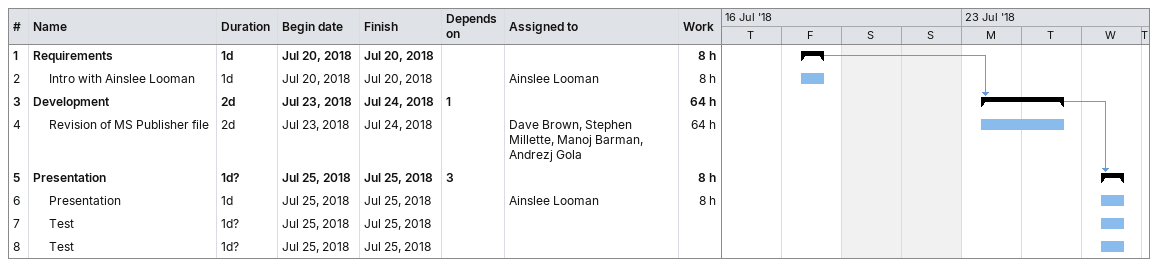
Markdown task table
| ID | Level | Task | Duration | Start | Finish | Predecessors | Resources | Work (h) |
|---|---|---|---|---|---|---|---|---|
| 1 | 1 | **Requirements** | 1d | 2018-07-20 | 2018-07-20 |  |  | 8 |
| 2 | 2 | Intro with Ainslee Looman | 1d | 2018-07-20 | 2018-07-20 |  | Ainslee Looman | 8 |
| 3 | 1 | **Development** | 2d | 2018-07-23 | 2018-07-24 | 1 |  | 64 |
| 4 | 2 | Revision of MS Publisher file | 2d | 2018-07-23 | 2018-07-24 |  | Dave Brown, Stephen Millette, Manoj Barman, Andrezj Gola | 64 |
| 5 | 1 | **Presentation** | 1d? | 2018-07-25 | 2018-07-25 | 3 |  | 8 |
| 6 | 2 | Presentation | 1d | 2018-07-25 | 2018-07-25 |  | Ainslee Looman | 8 |
| 7 | 2 | Test | 1d? | 2018-07-25 | 2018-07-25 |  |  |  |
| 8 | 2 | Test | 1d? | 2018-07-25 | 2018-07-25 |  |  |  |
